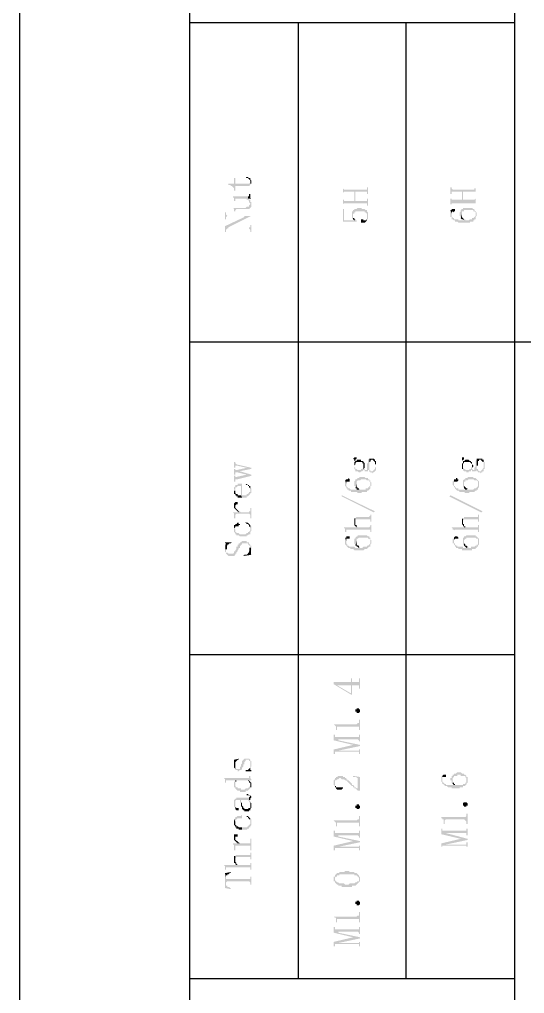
# Model space of a CAD drawing. Header units: millimetres. Extents: x 7018 to 13530, y 4187 to 5692.
# Drawn here: x 11233.06 to 11252.98, y 5098.86 to 5137.25 of the extents above; entities that cross this region are included whole.
import ezdxf

# ---------------------------------------------------------------- set-up
doc = ezdxf.new("R2010")
doc.units = ezdxf.units.MM

msp = doc.modelspace()

# ---------------------------------------------------------------- hatches: boundary and pattern name
at = {"transparency": 33554559}
for points in [[(11241.3, 5130.777), (11241.3, 5130.732), (11241.39, 5130.732), (11241.39, 5130.686), (11241.435, 5130.686), (11241.481, 5130.641), (11241.481, 5130.641), (11241.526, 5130.596), (11241.526, 5130.506), (11241.571, 5130.506), (11241.571, 5130.686), (11242.112, 5130.686), (11242.158, 5130.732), (11242.158, 5130.867), (11242.158, 5130.822), (11242.158, 5130.822), (11242.112, 5130.777), (11241.571, 5130.777), (11241.571, 5131.002), (11241.526, 5131.002), (11241.526, 5130.777)], [(11241.977, 5131.002), (11242.067, 5131.002), (11242.112, 5130.957), (11242.112, 5130.957), (11242.158, 5130.912), (11242.158, 5130.732), (11242.158, 5130.777), (11242.203, 5130.777), (11242.203, 5130.867), (11242.203, 5130.912), (11242.158, 5130.957), (11242.158, 5131.002), (11242.112, 5131.002), (11242.067, 5131.048), (11242.022, 5131.048)], [(11245.813, 5130.641), (11245.813, 5130.371), (11245.813, 5130.416), (11245.813, 5130.416), (11245.858, 5130.461), (11246.265, 5130.461), (11246.265, 5130.1), (11246.31, 5130.461), (11246.761, 5130.461), (11246.761, 5130.416), (11246.761, 5130.371), (11246.806, 5130.371), (11246.806, 5130.641), (11246.761, 5130.641), (11246.761, 5130.596), (11246.761, 5130.551), (11245.858, 5130.551), (11245.813, 5130.596)], [(11245.813, 5130.19), (11245.813, 5129.919), (11245.813, 5129.964), (11245.813, 5129.964), (11245.858, 5130.009), (11246.761, 5130.009), (11246.761, 5129.919), (11246.806, 5129.919), (11246.806, 5130.19), (11246.761, 5130.19), (11246.761, 5130.145), (11246.761, 5130.1), (11246.31, 5130.1), (11246.31, 5130.461), (11246.265, 5130.1), (11245.858, 5130.1), (11245.858, 5130.145), (11245.813, 5130.145), (11245.813, 5130.19)], [(11250.056, 5130.641), (11250.056, 5130.371), (11250.101, 5130.371), (11250.101, 5130.461), (11250.507, 5130.461), (11250.507, 5130.145), (11250.552, 5130.461), (11251.049, 5130.461), (11251.049, 5130.371), (11251.049, 5130.641), (11251.049, 5130.596), (11251.003, 5130.596), (11251.003, 5130.551), (11250.146, 5130.551), (11250.101, 5130.596), (11250.101, 5130.641), (11250.101, 5130.641)], [(11250.056, 5130.19), (11250.056, 5129.964), (11250.101, 5129.964), (11250.101, 5130.009), (11251.049, 5130.009), (11251.049, 5129.964), (11251.049, 5130.19), (11251.049, 5130.19), (11251.003, 5130.145), (11250.552, 5130.145), (11250.552, 5130.461), (11250.507, 5130.145), (11250.101, 5130.145), (11250.101, 5130.19), (11250.101, 5130.19)], [(11241.481, 5130.28), (11241.481, 5130.235), (11241.526, 5130.235), (11241.526, 5130.19), (11241.526, 5130.1), (11241.571, 5130.1), (11241.571, 5130.145), (11241.571, 5130.19), (11242.022, 5130.19), (11242.022, 5130.145), (11242.067, 5130.145), (11242.112, 5130.1), (11242.112, 5130.055), (11242.112, 5130.055), (11242.158, 5130.009), (11242.158, 5129.964), (11242.158, 5130.145), (11242.112, 5130.145), (11242.067, 5130.19), (11242.067, 5130.28)], [(11241.481, 5129.829), (11241.481, 5129.829), (11241.526, 5129.784), (11241.526, 5129.739), (11241.526, 5129.694), (11241.571, 5129.694), (11241.571, 5129.739), (11241.571, 5129.739), (11241.616, 5129.784), (11242.112, 5129.784), (11242.158, 5129.829), (11242.158, 5129.829), (11242.203, 5129.874), (11242.203, 5129.964), (11242.203, 5130.055), (11242.158, 5130.055), (11242.158, 5130.1), (11242.158, 5130.145), (11242.158, 5129.964), (11242.158, 5129.964), (11242.112, 5129.919), (11242.112, 5129.874), (11242.022, 5129.874), (11241.977, 5129.829)], [(11242.067, 5130.28), (11242.067, 5130.19), (11242.203, 5130.19), (11242.158, 5130.235), (11242.158, 5130.28), (11242.158, 5130.371), (11242.112, 5130.371), (11242.112, 5130.325), (11242.112, 5130.28), (11242.112, 5130.28)], [(11245.813, 5129.784), (11245.813, 5129.287), (11246.355, 5129.287), (11246.355, 5129.333), (11246.31, 5129.333), (11246.31, 5129.378), (11246.265, 5129.333), (11245.858, 5129.333), (11245.858, 5129.784)], [(11246.174, 5129.558), (11246.174, 5129.513), (11246.174, 5129.423), (11246.174, 5129.423), (11246.219, 5129.378), (11246.219, 5129.558), (11246.219, 5129.603), (11246.265, 5129.603), (11246.265, 5129.648), (11246.31, 5129.648), (11246.31, 5129.694), (11246.671, 5129.694), (11246.671, 5129.648), (11246.716, 5129.648), (11246.761, 5129.603), (11246.761, 5129.558), (11246.761, 5129.378), (11246.806, 5129.378), (11246.806, 5129.468), (11246.806, 5129.558), (11246.806, 5129.648), (11246.806, 5129.648), (11246.761, 5129.694), (11246.761, 5129.739), (11246.716, 5129.739), (11246.671, 5129.784), (11246.58, 5129.784), (11246.535, 5129.829), (11246.4, 5129.829), (11246.355, 5129.784), (11246.265, 5129.784), (11246.265, 5129.739), (11246.219, 5129.739), (11246.219, 5129.694), (11246.174, 5129.694), (11246.174, 5129.603), (11246.174, 5129.603)], [(11250.056, 5129.739), (11250.101, 5129.603), (11250.101, 5129.648), (11250.101, 5129.648), (11250.146, 5129.694), (11250.146, 5129.694), (11250.191, 5129.648), (11250.191, 5129.694), (11250.236, 5129.694), (11250.236, 5129.739), (11250.236, 5129.784), (11250.101, 5129.784), (11250.101, 5129.739)], [(11250.056, 5129.603), (11250.056, 5129.513), (11250.056, 5129.468), (11250.101, 5129.468), (11250.101, 5129.378), (11250.146, 5129.378), (11250.191, 5129.333), (11250.236, 5129.333), (11250.236, 5129.287), (11250.326, 5129.287), (11250.372, 5129.242), (11250.823, 5129.242), (11250.823, 5129.287), (11250.958, 5129.287), (11250.958, 5129.333), (11251.003, 5129.333), (11251.003, 5129.378), (11251.049, 5129.378), (11251.049, 5129.558), (11251.049, 5129.513), (11251.049, 5129.513), (11251.003, 5129.468), (11251.003, 5129.468), (11250.958, 5129.423), (11250.913, 5129.423), (11250.913, 5129.378), (11250.823, 5129.378), (11250.778, 5129.333), (11250.642, 5129.333), (11250.642, 5129.378), (11250.597, 5129.378), (11250.597, 5129.333), (11250.372, 5129.333), (11250.372, 5129.378), (11250.191, 5129.378), (11250.191, 5129.423), (11250.146, 5129.423), (11250.146, 5129.468), (11250.101, 5129.468), (11250.101, 5129.558), (11250.101, 5129.603), (11250.056, 5129.739), (11250.056, 5129.648), (11250.056, 5129.648)], [(11250.417, 5129.558), (11250.417, 5129.513), (11250.417, 5129.513), (11250.462, 5129.468), (11250.462, 5129.423), (11250.462, 5129.423), (11250.507, 5129.558), (11250.507, 5129.603), (11250.507, 5129.694), (11250.597, 5129.694), (11250.597, 5129.739), (11250.958, 5129.739), (11250.958, 5129.694), (11251.003, 5129.694), (11251.049, 5129.648), (11251.049, 5129.603), (11251.049, 5129.423), (11251.049, 5129.468), (11251.094, 5129.513), (11251.094, 5129.558), (11251.094, 5129.648), (11251.049, 5129.648), (11251.049, 5129.694), (11251.049, 5129.694), (11251.003, 5129.739), (11251.003, 5129.784), (11250.958, 5129.784), (11250.913, 5129.829), (11250.552, 5129.829), (11250.552, 5129.784), (11250.507, 5129.784), (11250.462, 5129.739), (11250.462, 5129.694), (11250.417, 5129.648), (11250.417, 5129.603)], [(11241.165, 5129.648), (11241.165, 5129.378), (11241.21, 5129.378), (11241.21, 5129.468), (11241.21, 5129.468), (11241.255, 5129.513), (11241.932, 5129.513), (11241.932, 5129.468), (11242.203, 5129.513), (11241.255, 5129.513), (11241.21, 5129.558), (11241.21, 5129.648)], [(11241.165, 5129.107), (11241.165, 5128.881), (11241.21, 5128.881), (11241.21, 5128.971), (11241.21, 5128.971), (11241.255, 5129.017), (11241.3, 5129.062), (11242.203, 5129.513), (11241.932, 5129.468)], [(11246.219, 5129.378), (11246.219, 5129.378), (11246.265, 5129.333), (11246.265, 5129.333), (11246.31, 5129.378), (11246.265, 5129.378), (11246.265, 5129.423), (11246.219, 5129.423), (11246.219, 5129.513), (11246.219, 5129.513)], [(11246.535, 5129.287), (11246.535, 5129.242), (11246.671, 5129.242), (11246.716, 5129.287), (11246.716, 5129.287), (11246.761, 5129.333), (11246.761, 5129.513), (11246.761, 5129.468), (11246.761, 5129.378), (11246.761, 5129.378), (11246.716, 5129.333), (11246.626, 5129.333), (11246.626, 5129.378), (11246.535, 5129.378), (11246.535, 5129.333)], [(11250.462, 5129.423), (11250.507, 5129.378), (11250.552, 5129.378), (11250.597, 5129.333), (11250.597, 5129.378), (11250.597, 5129.378), (11250.552, 5129.423), (11250.552, 5129.423), (11250.507, 5129.468), (11250.507, 5129.558), (11250.507, 5129.558)], [(11241.255, 5129.017), (11242.112, 5129.017), (11242.158, 5128.971), (11242.158, 5128.881), (11242.203, 5128.881), (11242.203, 5129.152), (11242.158, 5129.152), (11242.158, 5129.062), (11242.112, 5129.062), (11242.112, 5129.017), (11241.3, 5129.017), (11241.3, 5129.062)], [(11241.526, 5119.81), (11241.526, 5119.584), (11241.571, 5119.584), (11241.571, 5119.629), (11241.571, 5119.674), (11241.616, 5119.674), (11242.022, 5119.584), (11242.022, 5119.584), (11242.203, 5119.539), (11242.203, 5119.584), (11241.616, 5119.719), (11241.616, 5119.719), (11241.571, 5119.764), (11241.571, 5119.81)], [(11246.219, 5119.945), (11246.219, 5119.945), (11246.265, 5119.9), (11246.265, 5119.855), (11246.31, 5119.81), (11246.31, 5119.9), (11246.31, 5119.9), (11246.355, 5119.945), (11246.355, 5119.99), (11246.265, 5119.99)], [(11246.265, 5119.539), (11246.31, 5119.494), (11246.31, 5119.449), (11246.4, 5119.449), (11246.445, 5119.403), (11246.49, 5119.403), (11246.535, 5119.449), (11246.58, 5119.449), (11246.626, 5119.494), (11246.671, 5119.494), (11246.671, 5119.449), (11246.806, 5119.449), (11246.806, 5119.494), (11246.851, 5119.494), (11246.851, 5119.449), (11246.851, 5119.449), (11246.896, 5119.403), (11246.942, 5119.403), (11246.987, 5119.358), (11246.987, 5119.403), (11247.032, 5119.403), (11247.077, 5119.449), (11247.077, 5119.449), (11247.122, 5119.494), (11247.122, 5119.539), (11247.122, 5119.674), (11247.122, 5119.719), (11247.122, 5119.81), (11247.122, 5119.855), (11247.122, 5119.674), (11247.122, 5119.629), (11247.077, 5119.584), (11247.077, 5119.539), (11247.077, 5119.539), (11247.032, 5119.494), (11247.032, 5119.494), (11246.987, 5119.449), (11246.896, 5119.449), (11246.896, 5119.494), (11246.851, 5119.494), (11246.851, 5119.539), (11246.851, 5119.945), (11246.806, 5119.9), (11246.806, 5119.81), (11246.806, 5119.764), (11246.761, 5119.764), (11246.761, 5119.674), (11246.761, 5119.629), (11246.761, 5119.539), (11246.761, 5119.494), (11246.671, 5119.494), (11246.671, 5119.539), (11246.626, 5119.539), (11246.626, 5119.674), (11246.626, 5119.629), (11246.626, 5119.584), (11246.626, 5119.584), (11246.58, 5119.539), (11246.535, 5119.539), (11246.535, 5119.494), (11246.4, 5119.494), (11246.355, 5119.539), (11246.31, 5119.539), (11246.31, 5119.584), (11246.31, 5119.584), (11246.265, 5119.629), (11246.265, 5119.674)], [(11246.265, 5119.674), (11246.265, 5119.629), (11246.265, 5119.539), (11246.265, 5119.674), (11246.265, 5119.674), (11246.31, 5119.719), (11246.31, 5119.764), (11246.31, 5119.764), (11246.355, 5119.81), (11246.58, 5119.81), (11246.58, 5119.764), (11246.626, 5119.764), (11246.626, 5119.674), (11246.626, 5119.539), (11246.671, 5119.584), (11246.671, 5119.674), (11246.671, 5119.764), (11246.671, 5119.764), (11246.626, 5119.81), (11246.626, 5119.855), (11246.535, 5119.855), (11246.535, 5119.9), (11246.355, 5119.9), (11246.355, 5119.855), (11246.31, 5119.855), (11246.31, 5119.9), (11246.31, 5119.81), (11246.265, 5119.81), (11246.265, 5119.764)], [(11246.851, 5119.945), (11246.851, 5119.539), (11246.851, 5119.584), (11246.851, 5119.674), (11246.851, 5119.719), (11246.851, 5119.81), (11246.896, 5119.81), (11246.896, 5119.855), (11246.896, 5119.855), (11246.942, 5119.9), (11246.987, 5119.9), (11247.032, 5119.855), (11247.032, 5119.855), (11247.077, 5119.81), (11247.077, 5119.719), (11247.122, 5119.719), (11247.122, 5119.674), (11247.122, 5119.855), (11247.077, 5119.855), (11247.077, 5119.9), (11247.077, 5119.9), (11247.032, 5119.945)], [(11250.507, 5119.945), (11250.507, 5119.9), (11250.507, 5119.9), (11250.552, 5119.855), (11250.552, 5119.81), (11250.552, 5119.9), (11250.597, 5119.9), (11250.597, 5119.945), (11250.597, 5119.99), (11250.507, 5119.99)], [(11250.507, 5119.674), (11250.507, 5119.629), (11250.507, 5119.539), (11250.552, 5119.539), (11250.552, 5119.674), (11250.552, 5119.764), (11250.597, 5119.764), (11250.597, 5119.81), (11250.823, 5119.81), (11250.868, 5119.764), (11250.868, 5119.764), (11250.913, 5119.719), (11250.913, 5119.674), (11250.913, 5119.539), (11250.913, 5119.584), (11250.913, 5119.584), (11250.958, 5119.629), (11250.958, 5119.674), (11250.958, 5119.674), (11250.913, 5119.719), (11250.913, 5119.764), (11250.913, 5119.81), (11250.868, 5119.81), (11250.868, 5119.855), (11250.823, 5119.855), (11250.778, 5119.9), (11250.642, 5119.9), (11250.597, 5119.855), (11250.552, 5119.855), (11250.552, 5119.9), (11250.552, 5119.81), (11250.552, 5119.764), (11250.507, 5119.764)], [(11250.552, 5119.539), (11250.552, 5119.494), (11250.552, 5119.494), (11250.597, 5119.449), (11250.688, 5119.449), (11250.688, 5119.403), (11250.778, 5119.403), (11250.778, 5119.449), (11250.868, 5119.449), (11250.868, 5119.494), (11250.913, 5119.494), (11250.913, 5119.449), (11251.049, 5119.449), (11251.094, 5119.494), (11251.094, 5119.449), (11251.139, 5119.449), (11251.139, 5119.403), (11251.229, 5119.403), (11251.229, 5119.358), (11251.274, 5119.403), (11251.319, 5119.403), (11251.319, 5119.449), (11251.364, 5119.449), (11251.364, 5119.494), (11251.364, 5119.539), (11251.41, 5119.539), (11251.41, 5119.674), (11251.41, 5119.719), (11251.41, 5119.81), (11251.364, 5119.81), (11251.364, 5119.855), (11251.364, 5119.674), (11251.364, 5119.584), (11251.364, 5119.584), (11251.319, 5119.539), (11251.319, 5119.494), (11251.274, 5119.494), (11251.274, 5119.449), (11251.184, 5119.449), (11251.139, 5119.494), (11251.139, 5119.539), (11251.094, 5119.539), (11251.094, 5119.945), (11251.094, 5119.9), (11251.094, 5119.9), (11251.049, 5119.855), (11251.049, 5119.81), (11251.049, 5119.764), (11251.049, 5119.674), (11251.049, 5119.629), (11251.049, 5119.629), (11251.003, 5119.584), (11251.003, 5119.539), (11251.003, 5119.494), (11250.958, 5119.494), (11250.913, 5119.539), (11250.913, 5119.674), (11250.913, 5119.629), (11250.913, 5119.629), (11250.868, 5119.584), (11250.868, 5119.539), (11250.823, 5119.539), (11250.778, 5119.494), (11250.642, 5119.494), (11250.642, 5119.539), (11250.597, 5119.539), (11250.552, 5119.584), (11250.552, 5119.674)], [(11251.094, 5119.945), (11251.094, 5119.539), (11251.094, 5119.584), (11251.094, 5119.674), (11251.139, 5119.674), (11251.139, 5119.719), (11251.139, 5119.81), (11251.139, 5119.855), (11251.184, 5119.855), (11251.184, 5119.9), (11251.274, 5119.9), (11251.274, 5119.855), (11251.319, 5119.855), (11251.319, 5119.81), (11251.364, 5119.81), (11251.364, 5119.719), (11251.364, 5119.674), (11251.364, 5119.855), (11251.364, 5119.9), (11251.319, 5119.9), (11251.319, 5119.945), (11251.139, 5119.945)], [(11241.526, 5119.539), (11241.526, 5119.313), (11241.571, 5119.313), (11241.571, 5119.358), (11241.571, 5119.403), (11241.661, 5119.403), (11241.751, 5119.449), (11242.203, 5119.539), (11242.022, 5119.584), (11241.616, 5119.494), (11241.571, 5119.494), (11241.571, 5119.539), (11241.571, 5119.539)], [(11241.526, 5119.268), (11241.526, 5119.042), (11241.571, 5119.042), (11241.571, 5119.088), (11241.571, 5119.133), (11241.661, 5119.133), (11242.203, 5119.268), (11242.022, 5119.313), (11241.616, 5119.223), (11241.571, 5119.223), (11241.571, 5119.268), (11241.571, 5119.268)], [(11241.661, 5119.403), (11242.022, 5119.313), (11242.022, 5119.313), (11242.203, 5119.268), (11242.203, 5119.313), (11241.751, 5119.449)], [(11241.526, 5118.817), (11241.526, 5118.681), (11241.526, 5118.726), (11241.571, 5118.726), (11241.571, 5118.772), (11241.571, 5118.817), (11241.616, 5118.817), (11241.661, 5118.862), (11241.796, 5118.862), (11241.796, 5118.501), (11241.842, 5118.411), (11242.022, 5118.411), (11242.022, 5118.456), (11242.067, 5118.456), (11242.112, 5118.501), (11242.112, 5118.501), (11242.158, 5118.546), (11242.158, 5118.591), (11242.203, 5118.591), (11242.203, 5118.681), (11242.203, 5118.726), (11242.203, 5118.772), (11242.158, 5118.817), (11242.158, 5118.862), (11242.158, 5118.726), (11242.158, 5118.636), (11242.112, 5118.636), (11242.112, 5118.591), (11242.112, 5118.591), (11242.067, 5118.546), (11242.022, 5118.546), (11242.022, 5118.501), (11241.842, 5118.501), (11241.842, 5118.952), (11241.661, 5118.952), (11241.661, 5118.907), (11241.571, 5118.907), (11241.571, 5118.862), (11241.571, 5118.862)], [(11241.977, 5118.907), (11242.067, 5118.907), (11242.067, 5118.862), (11242.112, 5118.862), (11242.112, 5118.817), (11242.112, 5118.817), (11242.158, 5118.772), (11242.158, 5118.726), (11242.158, 5118.862), (11242.112, 5118.862), (11242.112, 5118.907), (11242.067, 5118.907), (11242.022, 5118.952), (11242.022, 5118.952)], [(11245.903, 5119.088), (11245.949, 5118.952), (11245.949, 5118.997), (11245.949, 5119.042), (11246.084, 5119.042), (11246.084, 5119.088), (11246.084, 5119.133), (11246.084, 5119.133), (11246.039, 5119.178), (11246.039, 5119.178), (11245.994, 5119.133), (11245.949, 5119.133)], [(11245.903, 5118.997), (11245.903, 5118.907), (11245.903, 5118.862), (11245.903, 5118.862), (11245.949, 5118.817), (11245.949, 5118.772), (11245.994, 5118.772), (11245.994, 5118.726), (11246.039, 5118.726), (11246.039, 5118.681), (11246.129, 5118.681), (11246.129, 5118.636), (11246.355, 5118.636), (11246.4, 5118.591), (11246.535, 5118.591), (11246.58, 5118.636), (11246.761, 5118.636), (11246.761, 5118.681), (11246.806, 5118.681), (11246.851, 5118.726), (11246.851, 5118.726), (11246.896, 5118.772), (11246.896, 5118.952), (11246.896, 5118.907), (11246.896, 5118.862), (11246.851, 5118.862), (11246.851, 5118.817), (11246.806, 5118.817), (11246.806, 5118.772), (11246.716, 5118.772), (11246.716, 5118.726), (11246.49, 5118.726), (11246.445, 5118.772), (11246.445, 5118.726), (11246.129, 5118.726), (11246.084, 5118.772), (11246.039, 5118.772), (11245.994, 5118.817), (11245.994, 5118.817), (11245.949, 5118.862), (11245.949, 5118.952), (11245.949, 5118.952), (11245.903, 5119.088)], [(11246.265, 5118.952), (11246.265, 5118.862), (11246.31, 5118.862), (11246.31, 5118.817), (11246.31, 5118.772), (11246.355, 5118.952), (11246.355, 5119.042), (11246.355, 5119.042), (11246.4, 5119.088), (11246.49, 5119.088), (11246.535, 5119.133), (11246.716, 5119.133), (11246.761, 5119.088), (11246.851, 5119.088), (11246.851, 5119.042), (11246.896, 5119.042), (11246.896, 5118.952), (11246.896, 5118.772), (11246.896, 5118.862), (11246.942, 5118.862), (11246.942, 5118.952), (11246.942, 5118.997), (11246.942, 5118.997), (11246.896, 5119.042), (11246.896, 5119.088), (11246.851, 5119.088), (11246.851, 5119.133), (11246.806, 5119.133), (11246.806, 5119.178), (11246.716, 5119.178), (11246.671, 5119.223), (11246.49, 5119.223), (11246.445, 5119.178), (11246.4, 5119.178), (11246.355, 5119.133), (11246.31, 5119.133), (11246.31, 5119.088), (11246.31, 5119.088), (11246.265, 5119.042), (11246.265, 5118.997), (11246.265, 5118.997)], [(11246.31, 5118.772), (11246.355, 5118.772), (11246.355, 5118.726), (11246.445, 5118.726), (11246.445, 5118.772), (11246.4, 5118.772), (11246.4, 5118.817), (11246.355, 5118.817), (11246.355, 5118.907), (11246.355, 5118.952)], [(11250.146, 5118.997), (11250.146, 5118.907), (11250.146, 5118.907), (11250.191, 5118.862), (11250.191, 5118.817), (11250.236, 5118.817), (11250.236, 5118.772), (11250.236, 5118.772), (11250.281, 5118.726), (11250.281, 5118.726), (11250.326, 5118.681), (11250.372, 5118.681), (11250.417, 5118.636), (11250.597, 5118.636), (11250.642, 5118.591), (11250.778, 5118.591), (11250.823, 5118.636), (11251.003, 5118.636), (11251.049, 5118.681), (11251.094, 5118.681), (11251.094, 5118.726), (11251.139, 5118.726), (11251.139, 5118.772), (11251.139, 5118.952), (11251.139, 5118.907), (11251.139, 5118.862), (11251.139, 5118.862), (11251.094, 5118.817), (11251.094, 5118.817), (11251.049, 5118.772), (11251.003, 5118.772), (11250.958, 5118.726), (11250.733, 5118.726), (11250.733, 5118.772), (11250.688, 5118.726), (11250.372, 5118.726), (11250.372, 5118.772), (11250.281, 5118.772), (11250.281, 5118.817), (11250.236, 5118.817), (11250.236, 5118.862), (11250.191, 5118.862), (11250.191, 5118.952), (11250.191, 5119.088), (11250.191, 5119.088), (11250.146, 5119.042)], [(11250.191, 5119.088), (11250.191, 5118.952), (11250.191, 5118.997), (11250.191, 5119.042), (11250.326, 5119.042), (11250.372, 5119.088), (11250.372, 5119.133), (11250.326, 5119.133), (11250.326, 5119.178), (11250.281, 5119.178), (11250.281, 5119.133), (11250.191, 5119.133)], [(11250.552, 5118.952), (11250.552, 5118.862), (11250.552, 5118.817), (11250.597, 5118.817), (11250.597, 5118.772), (11250.597, 5118.952), (11250.597, 5119.042), (11250.642, 5119.042), (11250.642, 5119.088), (11250.733, 5119.088), (11250.778, 5119.133), (11250.958, 5119.133), (11251.003, 5119.088), (11251.094, 5119.088), (11251.139, 5119.042), (11251.139, 5118.952), (11251.139, 5118.772), (11251.184, 5118.817), (11251.184, 5118.862), (11251.184, 5118.952), (11251.184, 5118.997), (11251.184, 5119.042), (11251.184, 5119.042), (11251.139, 5119.088), (11251.139, 5119.088), (11251.094, 5119.133), (11251.094, 5119.133), (11251.049, 5119.178), (11250.958, 5119.178), (11250.958, 5119.223), (11250.733, 5119.223), (11250.733, 5119.178), (11250.642, 5119.178), (11250.642, 5119.133), (11250.597, 5119.133), (11250.552, 5119.088), (11250.552, 5118.997), (11250.552, 5118.997)], [(11250.597, 5118.772), (11250.597, 5118.772), (11250.642, 5118.726), (11250.688, 5118.726), (11250.733, 5118.772), (11250.688, 5118.772), (11250.642, 5118.817), (11250.642, 5118.817), (11250.597, 5118.862), (11250.597, 5118.907), (11250.597, 5118.952)], [(11241.526, 5118.681), (11241.526, 5118.591), (11241.526, 5118.546), (11241.571, 5118.546), (11241.571, 5118.501), (11241.616, 5118.501), (11241.616, 5118.456), (11241.661, 5118.456), (11241.661, 5118.411), (11241.842, 5118.411), (11241.796, 5118.501), (11241.661, 5118.501), (11241.661, 5118.546), (11241.616, 5118.546), (11241.571, 5118.591), (11241.571, 5118.681), (11241.526, 5118.681), (11241.526, 5118.817), (11241.526, 5118.772), (11241.526, 5118.726)], [(11241.526, 5118.095), (11241.526, 5118.049), (11241.526, 5118.004), (11241.571, 5117.959), (11241.571, 5118.095), (11241.571, 5118.095), (11241.616, 5118.14), (11241.661, 5118.14), (11241.661, 5118.185), (11241.661, 5118.23), (11241.571, 5118.23), (11241.526, 5118.185), (11241.526, 5118.14)], [(11247.077, 5117.869), (11247.032, 5117.824), (11245.768, 5118.456), (11245.768, 5118.501)], [(11251.319, 5117.869), (11251.274, 5117.824), (11250.011, 5118.456), (11250.056, 5118.501)], [(11241.481, 5117.824), (11241.481, 5117.824), (11241.526, 5117.779), (11241.526, 5117.734), (11241.526, 5117.643), (11241.526, 5117.598), (11241.571, 5117.598), (11241.571, 5117.734), (11241.571, 5117.734), (11241.616, 5117.779), (11242.112, 5117.779), (11242.158, 5117.734), (11242.158, 5117.598), (11242.203, 5117.598), (11242.203, 5118.004), (11242.158, 5118.004), (11242.158, 5117.869), (11242.112, 5117.869), (11242.112, 5117.824), (11241.796, 5117.824), (11241.751, 5117.869), (11241.706, 5117.869), (11241.706, 5117.824)], [(11241.571, 5117.959), (11241.571, 5117.959), (11241.616, 5117.914), (11241.616, 5117.914), (11241.661, 5117.869), (11241.661, 5117.869), (11241.706, 5117.824), (11241.706, 5117.869), (11241.706, 5117.869), (11241.661, 5117.914), (11241.661, 5117.914), (11241.616, 5117.959), (11241.616, 5117.959), (11241.571, 5118.004), (11241.571, 5118.049), (11241.571, 5118.095)], [(11241.526, 5117.192), (11241.526, 5117.102), (11241.526, 5117.057), (11241.526, 5117.192), (11241.526, 5117.192), (11241.571, 5117.237), (11241.571, 5117.282), (11241.706, 5117.282), (11241.706, 5117.327), (11241.751, 5117.327), (11241.751, 5117.372), (11241.706, 5117.372), (11241.706, 5117.418), (11241.661, 5117.418), (11241.616, 5117.372), (11241.571, 5117.372), (11241.571, 5117.327), (11241.526, 5117.327), (11241.526, 5117.237), (11241.526, 5117.237)], [(11241.977, 5117.418), (11241.977, 5117.418), (11242.022, 5117.372), (11242.067, 5117.372), (11242.112, 5117.327), (11242.112, 5117.282), (11242.158, 5117.237), (11242.158, 5117.192), (11242.158, 5117.327), (11242.112, 5117.372), (11242.112, 5117.372), (11242.067, 5117.418), (11242.022, 5117.418), (11241.977, 5117.463)], [(11246.265, 5117.463), (11246.265, 5117.418), (11246.265, 5117.327), (11246.265, 5117.327), (11246.31, 5117.282), (11246.31, 5117.282), (11246.355, 5117.237), (11246.355, 5117.282), (11246.355, 5117.327), (11246.31, 5117.327), (11246.31, 5117.372), (11246.31, 5117.598), (11246.265, 5117.598), (11246.265, 5117.553), (11246.265, 5117.508)], [(11246.31, 5117.598), (11246.31, 5117.463), (11246.31, 5117.508), (11246.31, 5117.553), (11246.896, 5117.553), (11246.896, 5117.463), (11246.942, 5117.463), (11246.942, 5117.734), (11246.896, 5117.734), (11246.896, 5117.688), (11246.851, 5117.688), (11246.851, 5117.643), (11246.355, 5117.643)], [(11250.507, 5117.463), (11250.507, 5117.418), (11250.507, 5117.372), (11250.552, 5117.327), (11250.552, 5117.282), (11250.597, 5117.282), (11250.597, 5117.237), (11250.642, 5117.237), (11250.642, 5117.282), (11250.597, 5117.282), (11250.597, 5117.327), (11250.597, 5117.372), (11250.552, 5117.372), (11250.552, 5117.598), (11250.552, 5117.598), (11250.507, 5117.553), (11250.507, 5117.508)], [(11250.552, 5117.598), (11250.552, 5117.463), (11250.552, 5117.508), (11250.552, 5117.508), (11250.597, 5117.553), (11251.139, 5117.553), (11251.139, 5117.463), (11251.184, 5117.463), (11251.184, 5117.734), (11251.139, 5117.734), (11251.139, 5117.688), (11251.139, 5117.643), (11250.597, 5117.643), (11250.597, 5117.598)], [(11241.526, 5117.057), (11241.571, 5117.011), (11241.571, 5116.966), (11241.616, 5116.966), (11241.616, 5116.921), (11241.706, 5116.921), (11241.751, 5116.876), (11242.022, 5116.876), (11242.022, 5116.921), (11242.067, 5116.921), (11242.112, 5116.966), (11242.158, 5116.966), (11242.158, 5117.011), (11242.158, 5117.057), (11242.203, 5117.102), (11242.203, 5117.192), (11242.203, 5117.282), (11242.158, 5117.282), (11242.158, 5117.327), (11242.158, 5117.192), (11242.158, 5117.147), (11242.158, 5117.102), (11242.112, 5117.057), (11242.067, 5117.057), (11242.067, 5117.011), (11242.022, 5117.011), (11241.977, 5116.966), (11241.751, 5116.966), (11241.706, 5117.011), (11241.616, 5117.011), (11241.616, 5117.057), (11241.571, 5117.057), (11241.571, 5117.102), (11241.571, 5117.147), (11241.526, 5117.192)], [(11245.858, 5117.237), (11245.858, 5117.192), (11245.903, 5117.192), (11245.903, 5117.147), (11245.903, 5117.057), (11245.949, 5117.057), (11245.949, 5117.102), (11245.949, 5117.147), (11246.896, 5117.147), (11246.896, 5117.057), (11246.942, 5117.057), (11246.942, 5117.327), (11246.896, 5117.327), (11246.896, 5117.282), (11246.896, 5117.282), (11246.851, 5117.237), (11246.4, 5117.237), (11246.355, 5117.282), (11246.355, 5117.237)], [(11250.101, 5117.237), (11250.101, 5117.237), (11250.146, 5117.192), (11250.146, 5117.147), (11250.191, 5117.147), (11250.191, 5117.057), (11250.191, 5117.102), (11250.191, 5117.102), (11250.236, 5117.147), (11251.139, 5117.147), (11251.139, 5117.057), (11251.184, 5117.057), (11251.184, 5117.327), (11251.139, 5117.327), (11251.139, 5117.282), (11251.139, 5117.237), (11250.642, 5117.237), (11250.642, 5117.282), (11250.642, 5117.237)], [(11241.165, 5116.38), (11241.165, 5116.289), (11241.165, 5116.289), (11241.21, 5116.244), (11241.21, 5116.199), (11241.21, 5116.199), (11241.255, 5116.154), (11241.255, 5116.154), (11241.3, 5116.109), (11241.526, 5116.109), (11241.571, 5116.154), (11241.571, 5116.199), (11241.616, 5116.199), (11241.616, 5116.244), (11241.616, 5116.244), (11241.661, 5116.289), (11241.661, 5116.334), (11241.706, 5116.38), (11241.706, 5116.425), (11241.751, 5116.425), (11241.751, 5116.515), (11241.796, 5116.515), (11241.796, 5116.56), (11241.842, 5116.56), (11241.842, 5116.605), (11242.067, 5116.605), (11242.067, 5116.56), (11242.112, 5116.56), (11242.112, 5116.515), (11242.158, 5116.515), (11242.158, 5116.425), (11242.158, 5116.244), (11242.158, 5116.289), (11242.203, 5116.334), (11242.203, 5116.425), (11242.203, 5116.515), (11242.158, 5116.515), (11242.158, 5116.56), (11242.158, 5116.56), (11242.112, 5116.605), (11242.112, 5116.65), (11242.022, 5116.65), (11242.022, 5116.696), (11241.842, 5116.696), (11241.796, 5116.65), (11241.751, 5116.65), (11241.751, 5116.605), (11241.706, 5116.605), (11241.706, 5116.56), (11241.661, 5116.56), (11241.661, 5116.47), (11241.616, 5116.47), (11241.616, 5116.38), (11241.571, 5116.334), (11241.571, 5116.289), (11241.526, 5116.289), (11241.526, 5116.244), (11241.526, 5116.244), (11241.481, 5116.199), (11241.3, 5116.199), (11241.255, 5116.244), (11241.21, 5116.244), (11241.21, 5116.334), (11241.21, 5116.515), (11241.165, 5116.515), (11241.165, 5116.425), (11241.165, 5116.425)], [(11241.165, 5116.65), (11241.165, 5116.605), (11241.21, 5116.605), (11241.21, 5116.425), (11241.21, 5116.515), (11241.255, 5116.515), (11241.255, 5116.56), (11241.3, 5116.56), (11241.345, 5116.605), (11241.39, 5116.605), (11241.435, 5116.65), (11241.39, 5116.65)], [(11245.903, 5116.831), (11245.949, 5116.696), (11245.949, 5116.741), (11245.949, 5116.786), (11246.084, 5116.786), (11246.084, 5116.831), (11246.084, 5116.876), (11245.949, 5116.876), (11245.949, 5116.831)], [(11245.903, 5116.696), (11245.903, 5116.605), (11245.903, 5116.56), (11245.949, 5116.56), (11245.949, 5116.515), (11245.949, 5116.515), (11245.994, 5116.47), (11245.994, 5116.47), (11246.039, 5116.425), (11246.084, 5116.425), (11246.129, 5116.38), (11246.219, 5116.38), (11246.265, 5116.334), (11246.626, 5116.334), (11246.671, 5116.38), (11246.761, 5116.38), (11246.806, 5116.425), (11246.806, 5116.425), (11246.851, 5116.47), (11246.896, 5116.47), (11246.896, 5116.65), (11246.896, 5116.605), (11246.896, 5116.605), (11246.851, 5116.56), (11246.851, 5116.56), (11246.806, 5116.515), (11246.761, 5116.515), (11246.761, 5116.47), (11246.626, 5116.47), (11246.58, 5116.425), (11246.49, 5116.425), (11246.49, 5116.47), (11246.445, 5116.47), (11246.445, 5116.425), (11246.31, 5116.425), (11246.265, 5116.47), (11246.084, 5116.47), (11246.039, 5116.515), (11245.994, 5116.515), (11245.994, 5116.56), (11245.949, 5116.605), (11245.949, 5116.65), (11245.949, 5116.696), (11245.903, 5116.831), (11245.903, 5116.786), (11245.903, 5116.741)], [(11246.265, 5116.696), (11246.265, 5116.605), (11246.265, 5116.605), (11246.31, 5116.56), (11246.31, 5116.515), (11246.31, 5116.515), (11246.355, 5116.696), (11246.355, 5116.741), (11246.355, 5116.786), (11246.4, 5116.786), (11246.445, 5116.831), (11246.806, 5116.831), (11246.806, 5116.786), (11246.851, 5116.786), (11246.896, 5116.741), (11246.896, 5116.515), (11246.896, 5116.56), (11246.896, 5116.56), (11246.942, 5116.605), (11246.942, 5116.696), (11246.942, 5116.741), (11246.896, 5116.741), (11246.896, 5116.831), (11246.851, 5116.831), (11246.851, 5116.876), (11246.806, 5116.876), (11246.761, 5116.921), (11246.4, 5116.921), (11246.4, 5116.876), (11246.355, 5116.876), (11246.31, 5116.831), (11246.31, 5116.786), (11246.265, 5116.786)], [(11246.31, 5116.515), (11246.355, 5116.515), (11246.355, 5116.47), (11246.4, 5116.47), (11246.445, 5116.425), (11246.445, 5116.515), (11246.4, 5116.515), (11246.355, 5116.56), (11246.355, 5116.605), (11246.355, 5116.696)], [(11250.146, 5116.696), (11250.146, 5116.605), (11250.191, 5116.605), (11250.191, 5116.56), (11250.191, 5116.56), (11250.236, 5116.515), (11250.236, 5116.47), (11250.281, 5116.47), (11250.281, 5116.425), (11250.372, 5116.425), (11250.372, 5116.38), (11250.507, 5116.38), (11250.507, 5116.334), (11250.913, 5116.334), (11250.913, 5116.38), (11251.049, 5116.38), (11251.049, 5116.425), (11251.094, 5116.425), (11251.094, 5116.47), (11251.139, 5116.47), (11251.139, 5116.65), (11251.139, 5116.605), (11251.139, 5116.56), (11251.094, 5116.56), (11251.094, 5116.515), (11251.049, 5116.515), (11251.003, 5116.47), (11250.868, 5116.47), (11250.868, 5116.425), (11250.778, 5116.425), (11250.733, 5116.47), (11250.733, 5116.47), (11250.688, 5116.425), (11250.552, 5116.425), (11250.552, 5116.47), (11250.326, 5116.47), (11250.326, 5116.515), (11250.281, 5116.515), (11250.236, 5116.56), (11250.236, 5116.605), (11250.191, 5116.605), (11250.191, 5116.65), (11250.191, 5116.831), (11250.191, 5116.786), (11250.146, 5116.786), (11250.146, 5116.741)], [(11250.191, 5116.831), (11250.191, 5116.696), (11250.191, 5116.741), (11250.191, 5116.741), (11250.236, 5116.786), (11250.372, 5116.786), (11250.372, 5116.831), (11250.372, 5116.831), (11250.326, 5116.876), (11250.236, 5116.876)], [(11250.552, 5116.696), (11250.552, 5116.605), (11250.552, 5116.56), (11250.552, 5116.56), (11250.597, 5116.515), (11250.597, 5116.696), (11250.597, 5116.741), (11250.597, 5116.741), (11250.642, 5116.786), (11250.688, 5116.786), (11250.688, 5116.831), (11251.049, 5116.831), (11251.094, 5116.786), (11251.139, 5116.786), (11251.139, 5116.741), (11251.139, 5116.515), (11251.184, 5116.56), (11251.184, 5116.605), (11251.184, 5116.696), (11251.184, 5116.741), (11251.184, 5116.786), (11251.139, 5116.831), (11251.139, 5116.831), (11251.094, 5116.876), (11251.049, 5116.876), (11251.049, 5116.921), (11250.688, 5116.921), (11250.642, 5116.876), (11250.597, 5116.876), (11250.597, 5116.831), (11250.552, 5116.831), (11250.552, 5116.786)], [(11250.597, 5116.515), (11250.597, 5116.515), (11250.642, 5116.47), (11250.642, 5116.47), (11250.688, 5116.425), (11250.733, 5116.47), (11250.688, 5116.515), (11250.642, 5116.515), (11250.642, 5116.56), (11250.642, 5116.56), (11250.597, 5116.605), (11250.597, 5116.696)], [(11241.887, 5116.109), (11241.887, 5116.109), (11242.203, 5116.154), (11242.203, 5116.154), (11242.158, 5116.199), (11242.158, 5116.334), (11242.158, 5116.289), (11242.112, 5116.289), (11242.112, 5116.244), (11242.067, 5116.244), (11242.067, 5116.199), (11242.067, 5116.199), (11242.022, 5116.154), (11241.932, 5116.154)], [(11245.452, 5111.144), (11245.452, 5111.054), (11246.129, 5110.648), (11246.174, 5110.648), (11246.174, 5111.009), (11246.445, 5111.009), (11246.445, 5110.873), (11246.49, 5110.873), (11246.49, 5111.28), (11246.445, 5111.28), (11246.445, 5111.189), (11246.445, 5111.144), (11246.174, 5111.144), (11246.174, 5111.28), (11246.129, 5111.28), (11246.129, 5110.693), (11245.588, 5111.009), (11245.588, 5111.009)], [(11245.452, 5111.144), (11245.588, 5111.009), (11246.129, 5111.009), (11246.129, 5110.693), (11246.129, 5111.144)], [(11246.49, 5110.016), (11246.49, 5109.971), (11246.49, 5109.971), (11246.445, 5109.926), (11246.355, 5109.926), (11246.355, 5109.971), (11246.31, 5109.971), (11246.31, 5110.016), (11246.31, 5110.061), (11246.355, 5110.061), (11246.355, 5110.106), (11246.445, 5110.106), (11246.445, 5110.061), (11246.49, 5110.061), (11246.49, 5110.016)], [(11245.452, 5109.474), (11245.452, 5109.474), (11245.497, 5109.429), (11245.497, 5109.429), (11245.542, 5109.384), (11245.542, 5109.339), (11245.542, 5109.249), (11245.588, 5109.249), (11245.588, 5109.384), (11246.445, 5109.384), (11246.445, 5109.339), (11246.445, 5109.249), (11246.49, 5109.249), (11246.49, 5109.655), (11246.445, 5109.655), (11246.445, 5109.565), (11246.445, 5109.519), (11246.4, 5109.519), (11246.355, 5109.474)], [(11245.452, 5109.068), (11245.452, 5108.843), (11246.219, 5108.662), (11246.219, 5108.662), (11246.49, 5108.617), (11246.49, 5108.662), (11245.633, 5108.843), (11245.633, 5108.888), (11245.542, 5108.978), (11245.497, 5108.978), (11245.497, 5109.068)], [(11245.542, 5108.978), (11245.633, 5108.888), (11246.4, 5108.888), (11246.445, 5108.843), (11246.445, 5108.797), (11246.49, 5108.797), (11246.49, 5109.068), (11246.445, 5109.068), (11246.445, 5109.023), (11246.445, 5108.978), (11246.4, 5108.978)], [(11245.452, 5108.481), (11245.452, 5108.301), (11245.497, 5108.301), (11245.497, 5108.346), (11245.497, 5108.391), (11245.542, 5108.391), (11245.633, 5108.436), (11246.49, 5108.617), (11246.219, 5108.662)], [(11245.542, 5108.391), (11246.445, 5108.391), (11246.445, 5108.301), (11246.49, 5108.301), (11246.49, 5108.481), (11246.445, 5108.481), (11246.445, 5108.436), (11245.633, 5108.436)], [(11241.526, 5108.075), (11241.526, 5108.03), (11241.571, 5107.714), (11241.571, 5107.895), (11241.571, 5107.94), (11241.571, 5107.985), (11241.616, 5108.03), (11241.616, 5108.03), (11241.661, 5108.075), (11241.706, 5108.075), (11241.706, 5108.12)], [(11241.526, 5107.895), (11241.526, 5107.804), (11241.526, 5107.759), (11241.571, 5107.714), (11241.526, 5108.03), (11241.526, 5107.985)], [(11241.571, 5107.714), (11241.571, 5107.669), (11241.661, 5107.669), (11241.661, 5107.624), (11241.706, 5107.624), (11241.751, 5107.669), (11241.796, 5107.669), (11241.842, 5107.714), (11241.842, 5107.759), (11241.842, 5107.759), (11241.887, 5107.804), (11241.887, 5107.85), (11241.887, 5107.895), (11241.932, 5107.895), (11241.932, 5107.985), (11241.932, 5107.985), (11241.977, 5108.03), (11241.977, 5108.075), (11242.112, 5108.075), (11242.112, 5108.03), (11242.158, 5108.03), (11242.158, 5107.985), (11242.158, 5107.714), (11242.158, 5107.759), (11242.203, 5107.804), (11242.203, 5107.895), (11242.203, 5108.03), (11242.158, 5108.03), (11242.158, 5108.075), (11242.158, 5108.075), (11242.112, 5108.12), (11241.932, 5108.12), (11241.887, 5108.075), (11241.887, 5108.075), (11241.842, 5108.03), (11241.842, 5107.985), (11241.842, 5107.94), (11241.796, 5107.895), (11241.796, 5107.85), (11241.796, 5107.804), (11241.751, 5107.804), (11241.751, 5107.714), (11241.616, 5107.714), (11241.571, 5107.759), (11241.571, 5107.804), (11241.571, 5107.895)], [(11241.977, 5107.669), (11241.977, 5107.624), (11242.203, 5107.624), (11242.203, 5107.669), (11242.158, 5107.669), (11242.158, 5107.895), (11242.158, 5107.85), (11242.158, 5107.759), (11242.158, 5107.759), (11242.112, 5107.714), (11242.112, 5107.714), (11242.067, 5107.669), (11242.022, 5107.669)], [(11241.119, 5107.353), (11241.119, 5107.353), (11241.165, 5107.308), (11241.165, 5107.263), (11241.165, 5107.173), (11241.21, 5107.173), (11241.21, 5107.263), (11241.616, 5107.263), (11241.616, 5107.218), (11241.616, 5107.263), (11242.203, 5107.263), (11242.203, 5107.308), (11242.203, 5107.308), (11242.158, 5107.353), (11242.158, 5107.398), (11242.158, 5107.443), (11242.112, 5107.443), (11242.112, 5107.398), (11242.112, 5107.353), (11242.067, 5107.353)], [(11245.452, 5107.173), (11245.452, 5107.127), (11245.452, 5107.082), (11245.497, 5107.037), (11245.497, 5107.173), (11245.497, 5107.263), (11245.542, 5107.263), (11245.588, 5107.308), (11245.633, 5107.308), (11245.678, 5107.353), (11245.723, 5107.353), (11245.768, 5107.308), (11245.858, 5107.308), (11245.903, 5107.263), (11245.949, 5107.263), (11245.994, 5107.218), (11245.994, 5107.218), (11246.039, 5107.173), (11246.039, 5107.173), (11246.084, 5107.127), (11246.084, 5107.127), (11246.129, 5107.082), (11246.129, 5107.082), (11246.174, 5107.037), (11246.219, 5107.037), (11246.219, 5106.992), (11246.265, 5106.992), (11246.265, 5106.947), (11246.31, 5106.947), (11246.355, 5106.902), (11246.355, 5106.902), (11246.4, 5106.857), (11246.4, 5106.947), (11246.355, 5106.947), (11246.31, 5106.992), (11246.265, 5106.992), (11246.265, 5107.037), (11246.265, 5107.037), (11246.219, 5107.082), (11246.174, 5107.082), (11246.174, 5107.127), (11246.174, 5107.127), (11246.129, 5107.173), (11246.129, 5107.173), (11246.084, 5107.218), (11246.084, 5107.218), (11246.039, 5107.263), (11245.994, 5107.263), (11245.994, 5107.308), (11245.949, 5107.308), (11245.949, 5107.353), (11245.903, 5107.353), (11245.903, 5107.398), (11245.813, 5107.398), (11245.813, 5107.443), (11245.633, 5107.443), (11245.588, 5107.398), (11245.542, 5107.398), (11245.542, 5107.353), (11245.497, 5107.353), (11245.497, 5107.308), (11245.497, 5107.308), (11245.452, 5107.263), (11245.452, 5107.218), (11245.452, 5107.218)], [(11246.219, 5107.443), (11246.219, 5107.398), (11246.355, 5107.398), (11246.355, 5107.353), (11246.4, 5107.353), (11246.4, 5106.857), (11246.49, 5106.857), (11246.49, 5107.398)], [(11249.695, 5107.308), (11249.695, 5107.263), (11249.695, 5107.218), (11249.74, 5107.173), (11249.74, 5107.127), (11249.785, 5107.127), (11249.785, 5107.082), (11249.83, 5107.082), (11249.83, 5107.037), (11249.92, 5107.037), (11249.965, 5106.992), (11250.101, 5106.992), (11250.101, 5106.947), (11250.417, 5106.947), (11250.417, 5106.992), (11250.552, 5106.992), (11250.552, 5107.037), (11250.642, 5107.037), (11250.642, 5107.082), (11250.688, 5107.082), (11250.688, 5107.127), (11250.688, 5107.263), (11250.688, 5107.173), (11250.642, 5107.173), (11250.642, 5107.127), (11250.552, 5107.127), (11250.552, 5107.082), (11249.875, 5107.082), (11249.875, 5107.127), (11249.83, 5107.127), (11249.785, 5107.173), (11249.785, 5107.173), (11249.74, 5107.218), (11249.74, 5107.263), (11249.74, 5107.443), (11249.695, 5107.398), (11249.695, 5107.353)], [(11249.74, 5107.443), (11249.74, 5107.308), (11249.74, 5107.398), (11249.875, 5107.398), (11249.875, 5107.489), (11249.785, 5107.489)], [(11250.056, 5107.308), (11250.056, 5107.263), (11250.101, 5107.263), (11250.101, 5107.173), (11250.101, 5107.173), (11250.146, 5107.127), (11250.146, 5107.308), (11250.146, 5107.353), (11250.146, 5107.353), (11250.191, 5107.398), (11250.191, 5107.443), (11250.326, 5107.443), (11250.326, 5107.489), (11250.462, 5107.489), (11250.462, 5107.443), (11250.642, 5107.443), (11250.642, 5107.398), (11250.642, 5107.398), (11250.688, 5107.353), (11250.688, 5107.127), (11250.733, 5107.173), (11250.733, 5107.263), (11250.733, 5107.308), (11250.733, 5107.398), (11250.688, 5107.398), (11250.688, 5107.443), (11250.688, 5107.443), (11250.642, 5107.489), (11250.597, 5107.489), (11250.597, 5107.534), (11250.507, 5107.534), (11250.462, 5107.579), (11250.326, 5107.579), (11250.281, 5107.534), (11250.191, 5107.534), (11250.191, 5107.489), (11250.146, 5107.489), (11250.146, 5107.443), (11250.101, 5107.443), (11250.101, 5107.398), (11250.101, 5107.353), (11250.056, 5107.353)], [(11241.526, 5107.082), (11241.526, 5107.037), (11241.526, 5106.992), (11241.571, 5106.992), (11241.571, 5106.947), (11241.571, 5106.947), (11241.616, 5106.902), (11241.616, 5106.902), (11241.661, 5106.857), (11241.751, 5106.857), (11241.751, 5106.812), (11241.977, 5106.812), (11241.977, 5106.857), (11242.067, 5106.857), (11242.112, 5106.902), (11242.112, 5106.902), (11242.158, 5106.947), (11242.158, 5107.082), (11242.158, 5107.037), (11242.158, 5107.037), (11242.112, 5106.992), (11242.112, 5106.992), (11242.067, 5106.947), (11241.977, 5106.947), (11241.932, 5106.902), (11241.796, 5106.902), (11241.796, 5106.947), (11241.661, 5106.947), (11241.661, 5106.992), (11241.616, 5106.992), (11241.571, 5107.037), (11241.571, 5107.218), (11241.526, 5107.218), (11241.526, 5107.173), (11241.526, 5107.127)], [(11241.571, 5107.218), (11241.571, 5107.127), (11241.571, 5107.218), (11241.616, 5107.218), (11241.616, 5107.263), (11241.571, 5107.263)], [(11242.067, 5107.263), (11242.112, 5107.218), (11242.112, 5107.173), (11242.158, 5107.173), (11242.158, 5106.947), (11242.158, 5106.992), (11242.203, 5106.992), (11242.203, 5107.037), (11242.203, 5107.082), (11242.203, 5107.127), (11242.203, 5107.173), (11242.158, 5107.218), (11242.158, 5107.218), (11242.112, 5107.263)], [(11245.497, 5107.037), (11245.497, 5106.992), (11245.542, 5106.992), (11245.542, 5106.947), (11245.542, 5106.947), (11245.588, 5106.902), (11245.768, 5106.902), (11245.813, 5106.947), (11245.813, 5106.992), (11245.542, 5106.992), (11245.542, 5107.037), (11245.497, 5107.037), (11245.497, 5107.127), (11245.497, 5107.127)], [(11250.146, 5107.127), (11250.146, 5107.127), (11250.191, 5107.082), (11250.236, 5107.082), (11250.236, 5107.127), (11250.191, 5107.127), (11250.191, 5107.173), (11250.146, 5107.173), (11250.146, 5107.218), (11250.146, 5107.308)], [(11242.022, 5106.721), (11242.022, 5106.676), (11242.112, 5106.676), (11242.158, 5106.631), (11242.158, 5106.496), (11242.158, 5106.541), (11242.158, 5106.541), (11242.203, 5106.586), (11242.203, 5106.631), (11242.158, 5106.676), (11242.112, 5106.676), (11242.067, 5106.721)], [(11242.112, 5106.586), (11242.112, 5106.496), (11242.158, 5106.496), (11242.158, 5106.631), (11242.158, 5106.631)], [(11241.526, 5106.36), (11241.526, 5106.315), (11241.526, 5106.225), (11241.526, 5106.225), (11241.571, 5106.18), (11241.571, 5106.36), (11241.571, 5106.45), (11241.571, 5106.45), (11241.616, 5106.496), (11241.751, 5106.496), (11241.751, 5106.405), (11241.796, 5106.36), (11241.796, 5106.315), (11241.796, 5106.496), (11242.067, 5106.496), (11242.112, 5106.45), (11242.112, 5106.405), (11242.158, 5106.405), (11242.158, 5106.315), (11242.158, 5106.27), (11242.158, 5106.45), (11242.158, 5106.45), (11242.112, 5106.496), (11242.112, 5106.586), (11241.616, 5106.586), (11241.616, 5106.541), (11241.571, 5106.541), (11241.526, 5106.496)], [(11241.571, 5106.18), (11241.571, 5106.135), (11241.571, 5106.135), (11241.616, 5106.089), (11241.706, 5106.089), (11241.706, 5106.135), (11241.706, 5106.18), (11241.616, 5106.18), (11241.571, 5106.225), (11241.571, 5106.36)], [(11241.796, 5106.315), (11241.796, 5106.225), (11241.842, 5106.225), (11241.842, 5106.18), (11241.842, 5106.135), (11241.842, 5106.135), (11241.887, 5106.089), (11241.932, 5106.089), (11241.932, 5106.044), (11242.112, 5106.044), (11242.112, 5106.089), (11242.158, 5106.089), (11242.158, 5106.135), (11242.158, 5106.135), (11242.203, 5106.18), (11242.203, 5106.27), (11242.203, 5106.315), (11242.203, 5106.36), (11242.158, 5106.405), (11242.158, 5106.225), (11242.158, 5106.18), (11242.112, 5106.18), (11242.067, 5106.135), (11241.932, 5106.135), (11241.932, 5106.18), (11241.887, 5106.18), (11241.887, 5106.225), (11241.887, 5106.225), (11241.842, 5106.27), (11241.842, 5106.315), (11241.842, 5106.36), (11241.796, 5106.405), (11241.796, 5106.496)], [(11246.49, 5106.225), (11246.49, 5106.18), (11246.49, 5106.18), (11246.445, 5106.135), (11246.355, 5106.135), (11246.355, 5106.18), (11246.31, 5106.18), (11246.31, 5106.225), (11246.31, 5106.27), (11246.355, 5106.27), (11246.355, 5106.315), (11246.445, 5106.315), (11246.445, 5106.27), (11246.49, 5106.27), (11246.49, 5106.225)], [(11250.733, 5106.315), (11250.733, 5106.27), (11250.688, 5106.27), (11250.688, 5106.225), (11250.597, 5106.225), (11250.597, 5106.27), (11250.552, 5106.27), (11250.552, 5106.315), (11250.552, 5106.36), (11250.552, 5106.36), (11250.597, 5106.405), (11250.688, 5106.405), (11250.733, 5106.36), (11250.733, 5106.315)], [(11241.526, 5105.728), (11241.571, 5105.638), (11241.571, 5105.683), (11241.571, 5105.683), (11241.616, 5105.728), (11241.616, 5105.728), (11241.661, 5105.774), (11241.842, 5105.774), (11241.842, 5105.322), (11242.022, 5105.322), (11242.067, 5105.367), (11242.112, 5105.367), (11242.112, 5105.412), (11242.158, 5105.412), (11242.158, 5105.458), (11242.158, 5105.458), (11242.203, 5105.503), (11242.203, 5105.548), (11242.203, 5105.638), (11242.203, 5105.683), (11242.203, 5105.728), (11242.158, 5105.728), (11242.158, 5105.774), (11242.158, 5105.638), (11242.158, 5105.548), (11242.158, 5105.548), (11242.112, 5105.503), (11242.112, 5105.503), (11242.067, 5105.458), (11242.067, 5105.458), (11242.022, 5105.412), (11241.842, 5105.412), (11241.842, 5105.909), (11241.842, 5105.909), (11241.796, 5105.864), (11241.661, 5105.864), (11241.616, 5105.819), (11241.571, 5105.819), (11241.571, 5105.774), (11241.571, 5105.774)], [(11242.022, 5105.819), (11242.067, 5105.819), (11242.067, 5105.774), (11242.112, 5105.774), (11242.112, 5105.728), (11242.158, 5105.728), (11242.158, 5105.683), (11242.158, 5105.638), (11242.158, 5105.774), (11242.158, 5105.774), (11242.112, 5105.819), (11242.112, 5105.819), (11242.067, 5105.864), (11242.022, 5105.864)], [(11245.452, 5105.683), (11245.452, 5105.683), (11245.497, 5105.638), (11245.497, 5105.638), (11245.542, 5105.593), (11245.542, 5105.548), (11245.542, 5105.458), (11245.588, 5105.458), (11245.588, 5105.593), (11246.445, 5105.593), (11246.445, 5105.548), (11246.445, 5105.458), (11246.49, 5105.458), (11246.49, 5105.864), (11246.445, 5105.864), (11246.445, 5105.774), (11246.445, 5105.728), (11246.4, 5105.728), (11246.355, 5105.683)], [(11249.695, 5105.819), (11249.695, 5105.774), (11249.74, 5105.774), (11249.74, 5105.728), (11249.785, 5105.728), (11249.785, 5105.683), (11249.785, 5105.548), (11249.83, 5105.548), (11249.83, 5105.683), (11249.83, 5105.683), (11249.875, 5105.728), (11250.597, 5105.728), (11250.642, 5105.683), (11250.642, 5105.683), (11250.688, 5105.638), (11250.688, 5105.548), (11250.733, 5105.548), (11250.733, 5105.954), (11250.688, 5105.954), (11250.688, 5105.864), (11250.688, 5105.864), (11250.642, 5105.819), (11250.597, 5105.819)], [(11241.526, 5105.593), (11241.526, 5105.503), (11241.526, 5105.503), (11241.571, 5105.458), (11241.571, 5105.412), (11241.616, 5105.412), (11241.616, 5105.367), (11241.706, 5105.367), (11241.706, 5105.322), (11241.842, 5105.322), (11241.842, 5105.412), (11241.706, 5105.412), (11241.661, 5105.458), (11241.616, 5105.458), (11241.616, 5105.503), (11241.571, 5105.503), (11241.571, 5105.548), (11241.571, 5105.638), (11241.526, 5105.728), (11241.526, 5105.683), (11241.526, 5105.638)], [(11241.526, 5105.051), (11241.526, 5104.961), (11241.526, 5104.916), (11241.571, 5104.871), (11241.571, 5105.006), (11241.571, 5105.051), (11241.661, 5105.051), (11241.661, 5105.097), (11241.661, 5105.142), (11241.526, 5105.142), (11241.526, 5105.097)], [(11245.452, 5105.277), (11245.452, 5105.051), (11246.219, 5104.871), (11246.219, 5104.871), (11246.49, 5104.826), (11246.49, 5104.871), (11245.633, 5105.051), (11245.633, 5105.097), (11245.542, 5105.187), (11245.497, 5105.187), (11245.497, 5105.277)], [(11245.542, 5105.187), (11245.633, 5105.097), (11246.4, 5105.097), (11246.445, 5105.051), (11246.445, 5105.006), (11246.49, 5105.006), (11246.49, 5105.277), (11246.445, 5105.277), (11246.445, 5105.232), (11246.445, 5105.187), (11246.4, 5105.187)], [(11249.695, 5105.367), (11249.695, 5105.142), (11250.462, 5104.961), (11250.462, 5104.961), (11250.733, 5104.916), (11250.733, 5104.961), (11249.875, 5105.187), (11249.875, 5105.187), (11249.785, 5105.277), (11249.74, 5105.277), (11249.74, 5105.322), (11249.74, 5105.367)], [(11249.785, 5105.277), (11249.875, 5105.187), (11250.688, 5105.187), (11250.688, 5105.142), (11250.688, 5105.097), (11250.733, 5105.097), (11250.733, 5105.367), (11250.688, 5105.367), (11250.688, 5105.322), (11250.688, 5105.277), (11250.642, 5105.277)], [(11241.481, 5104.781), (11241.481, 5104.735), (11241.526, 5104.735), (11241.526, 5104.645), (11241.526, 5104.6), (11241.526, 5104.51), (11241.571, 5104.51), (11241.571, 5104.645), (11241.571, 5104.69), (11242.158, 5104.69), (11242.158, 5104.645), (11242.158, 5104.51), (11242.203, 5104.51), (11242.203, 5104.961), (11242.158, 5104.961), (11242.158, 5104.826), (11242.158, 5104.781), (11241.706, 5104.781)], [(11241.571, 5104.871), (11241.571, 5104.871), (11241.616, 5104.826), (11241.616, 5104.826), (11241.661, 5104.781), (11241.751, 5104.781), (11241.706, 5104.826), (11241.661, 5104.826), (11241.661, 5104.871), (11241.616, 5104.871), (11241.616, 5104.916), (11241.571, 5104.916), (11241.571, 5104.961), (11241.571, 5105.006)], [(11245.452, 5104.69), (11245.452, 5104.51), (11245.497, 5104.51), (11245.497, 5104.555), (11245.497, 5104.6), (11245.542, 5104.6), (11245.633, 5104.645), (11246.49, 5104.826), (11246.219, 5104.871)], [(11249.695, 5104.781), (11249.695, 5104.645), (11249.74, 5104.645), (11249.74, 5104.69), (11249.785, 5104.69), (11249.875, 5104.735), (11250.733, 5104.916), (11250.462, 5104.961)], [(11249.785, 5104.69), (11250.688, 5104.69), (11250.688, 5104.645), (11250.733, 5104.645), (11250.733, 5104.826), (11250.688, 5104.826), (11250.688, 5104.781), (11250.688, 5104.735), (11249.875, 5104.735)], [(11241.571, 5104.284), (11241.571, 5104.149), (11241.571, 5104.194), (11241.616, 5104.239), (11242.158, 5104.239), (11242.158, 5104.149), (11242.203, 5104.149), (11242.203, 5104.42), (11242.158, 5104.42), (11242.158, 5104.374), (11242.158, 5104.329), (11241.616, 5104.329)], [(11245.542, 5104.6), (11246.445, 5104.6), (11246.445, 5104.51), (11246.49, 5104.51), (11246.49, 5104.69), (11246.445, 5104.69), (11246.445, 5104.645), (11245.633, 5104.645)], [(11241.119, 5103.923), (11241.119, 5103.923), (11241.165, 5103.878), (11241.165, 5103.833), (11241.165, 5103.743), (11241.21, 5103.743), (11241.21, 5103.788), (11241.21, 5103.833), (11242.158, 5103.833), (11242.158, 5103.743), (11242.203, 5103.743), (11242.203, 5104.013), (11242.158, 5104.013), (11242.158, 5103.968), (11242.158, 5103.923), (11241.661, 5103.923), (11241.661, 5103.968), (11241.616, 5103.923)], [(11241.526, 5104.149), (11241.526, 5104.104), (11241.526, 5104.013), (11241.571, 5104.013), (11241.571, 5103.968), (11241.571, 5103.968), (11241.616, 5103.923), (11241.616, 5103.923), (11241.661, 5103.968), (11241.616, 5103.968), (11241.616, 5104.013), (11241.616, 5104.013), (11241.571, 5104.058), (11241.571, 5104.284), (11241.526, 5104.284), (11241.526, 5104.194), (11241.526, 5104.194)], [(11241.165, 5103.607), (11241.21, 5103.427), (11241.21, 5103.517), (11241.255, 5103.517), (11241.255, 5103.562), (11241.3, 5103.562), (11241.345, 5103.607), (11241.39, 5103.607), (11241.39, 5103.652)], [(11241.165, 5103.607), (11241.165, 5103.02), (11241.39, 5102.975), (11241.39, 5103.02), (11241.345, 5103.02), (11241.345, 5103.066), (11241.255, 5103.066), (11241.255, 5103.111), (11241.21, 5103.111), (11241.21, 5103.201), (11241.21, 5103.427)], [(11245.452, 5103.382), (11245.452, 5103.291), (11245.497, 5103.291), (11245.497, 5103.246), (11245.497, 5103.382), (11245.497, 5103.427), (11245.497, 5103.427), (11245.542, 5103.472), (11245.588, 5103.472), (11245.588, 5103.517), (11245.678, 5103.517), (11245.678, 5103.562), (11246.265, 5103.562), (11246.265, 5103.517), (11246.355, 5103.517), (11246.4, 5103.472), (11246.4, 5103.472), (11246.445, 5103.427), (11246.445, 5103.382), (11246.445, 5103.517), (11246.445, 5103.517), (11246.4, 5103.562), (11246.4, 5103.562), (11246.355, 5103.607), (11246.265, 5103.607), (11246.265, 5103.652), (11246.084, 5103.652), (11246.039, 5103.697), (11245.903, 5103.697), (11245.858, 5103.652), (11245.678, 5103.652), (11245.678, 5103.607), (11245.588, 5103.607), (11245.542, 5103.562), (11245.542, 5103.562), (11245.497, 5103.517), (11245.497, 5103.472), (11245.452, 5103.472)], [(11241.21, 5103.427), (11241.21, 5103.201), (11241.21, 5103.246), (11241.21, 5103.246), (11241.255, 5103.291), (11242.112, 5103.291), (11242.158, 5103.246), (11242.158, 5103.156), (11242.203, 5103.156), (11242.203, 5103.472), (11242.158, 5103.472), (11242.158, 5103.427), (11242.158, 5103.382), (11241.21, 5103.382)], [(11245.497, 5103.246), (11245.542, 5103.201), (11245.542, 5103.201), (11245.588, 5103.156), (11245.633, 5103.156), (11245.633, 5103.111), (11245.768, 5103.111), (11245.768, 5103.066), (11246.174, 5103.066), (11246.174, 5103.111), (11246.31, 5103.111), (11246.355, 5103.156), (11246.355, 5103.156), (11246.4, 5103.201), (11246.4, 5103.201), (11246.445, 5103.246), (11246.445, 5103.246), (11246.49, 5103.291), (11246.49, 5103.336), (11246.49, 5103.382), (11246.49, 5103.427), (11246.49, 5103.472), (11246.445, 5103.472), (11246.445, 5103.517), (11246.445, 5103.336), (11246.445, 5103.291), (11246.4, 5103.291), (11246.355, 5103.246), (11246.31, 5103.246), (11246.265, 5103.201), (11246.084, 5103.201), (11246.039, 5103.156), (11245.903, 5103.156), (11245.858, 5103.201), (11245.678, 5103.201), (11245.633, 5103.246), (11245.588, 5103.246), (11245.542, 5103.291), (11245.542, 5103.291), (11245.497, 5103.336), (11245.497, 5103.382)], [(11246.49, 5102.434), (11246.49, 5102.389), (11246.49, 5102.389), (11246.445, 5102.343), (11246.355, 5102.343), (11246.355, 5102.389), (11246.31, 5102.389), (11246.31, 5102.434), (11246.31, 5102.479), (11246.355, 5102.479), (11246.355, 5102.524), (11246.445, 5102.524), (11246.445, 5102.479), (11246.49, 5102.479), (11246.49, 5102.434)], [(11245.452, 5101.892), (11245.452, 5101.892), (11245.497, 5101.847), (11245.542, 5101.847), (11245.542, 5101.802), (11245.542, 5101.757), (11245.542, 5101.666), (11245.588, 5101.666), (11245.588, 5101.802), (11246.445, 5101.802), (11246.445, 5101.757), (11246.445, 5101.666), (11246.49, 5101.666), (11246.49, 5102.073), (11246.445, 5102.073), (11246.445, 5101.982), (11246.445, 5101.937), (11246.4, 5101.937), (11246.355, 5101.892)], [(11245.452, 5101.486), (11245.452, 5101.26), (11246.219, 5101.08), (11246.219, 5101.08), (11246.49, 5101.035), (11246.49, 5101.08), (11245.633, 5101.26), (11245.633, 5101.305), (11245.542, 5101.396), (11245.497, 5101.396), (11245.497, 5101.486)], [(11245.542, 5101.396), (11245.633, 5101.305), (11246.4, 5101.305), (11246.445, 5101.26), (11246.445, 5101.215), (11246.49, 5101.215), (11246.49, 5101.486), (11246.445, 5101.486), (11246.445, 5101.441), (11246.445, 5101.396), (11246.4, 5101.396)], [(11245.452, 5100.899), (11245.452, 5100.719), (11245.497, 5100.719), (11245.497, 5100.764), (11245.497, 5100.809), (11245.542, 5100.809), (11245.633, 5100.854), (11246.49, 5101.035), (11246.219, 5101.08)], [(11245.542, 5100.809), (11246.445, 5100.809), (11246.445, 5100.719), (11246.49, 5100.719), (11246.49, 5100.899), (11246.445, 5100.899), (11246.445, 5100.854), (11245.633, 5100.854)]]:
    msp.add_hatch(color=256, dxfattribs=at).paths.add_polyline_path(points)

# ---------------------------------------------------------------- linework, layer by layer
for p, q in [((11239.765, 5242.873), (11239.765, 4956.132)), ((11252.583, 5124.548), (11649.021, 5124.548))]:
    msp.add_line(p, q)
for points in [[(11653.059, 4951.873), (11653.059, 5248.873), (11233.059, 5248.873), (11233.059, 4951.873)], [(11241.21, 5116.515), (11241.21, 5116.38), (11241.21, 5116.425), (11241.21, 5116.56), (11241.21, 5116.56)], [(11242.158, 5116.334), (11242.158, 5116.199), (11242.158, 5116.244), (11242.158, 5116.425), (11242.158, 5116.38)]]:
    msp.add_lwpolyline(points, close=True)
for points in [[(11252.583, 5242.873), (11252.583, 4956.132)], [(11239.766, 5137.14), (11252.583, 5137.14)], [(11244.053, 5137.14), (11244.053, 5099.455)], [(11248.296, 5137.14), (11248.296, 5099.455)], [(11239.766, 5124.548), (11252.583, 5124.548)], [(11239.766, 5112.227), (11252.583, 5112.227)], [(11239.766, 5099.455), (11252.583, 5099.455)]]:
    msp.add_lwpolyline(points)

doc.saveas('drawing.dxf')
